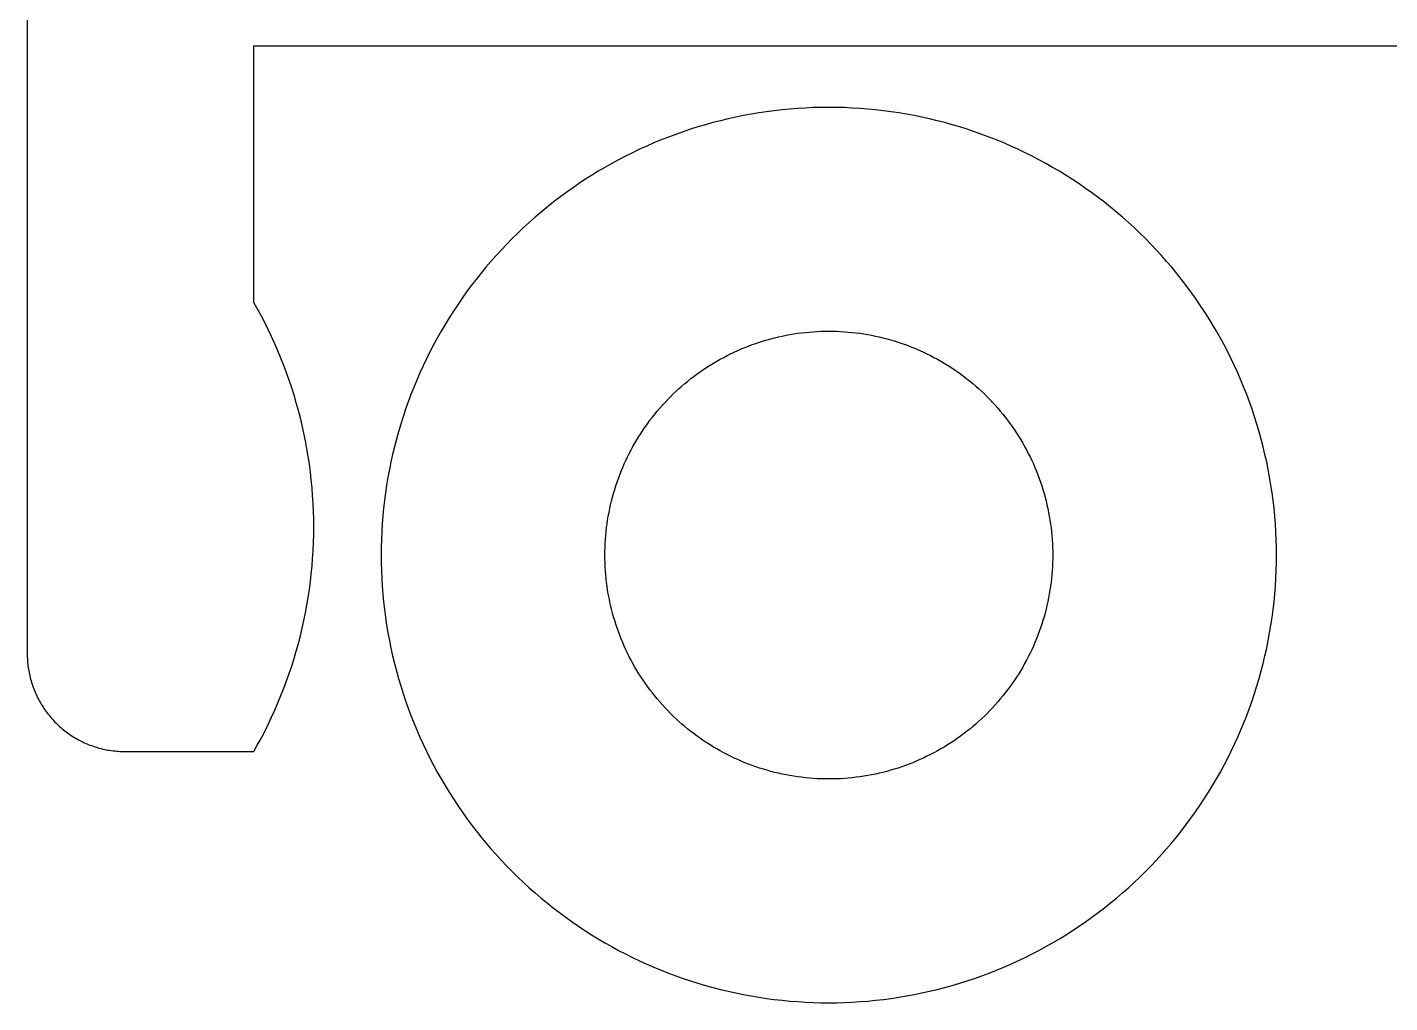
# Model space of a CAD drawing. Header units: metres. Extents: x -48.5 to 48.5, y -49.9 to 15.9.
# Drawn here: x -48.48 to -0.07, y -49.91 to -15.25 of the extents above; entities that cross this region are included whole.
import ezdxf

# ---------------------------------------------------------------- set-up
doc = ezdxf.new("R2010")
doc.units = ezdxf.units.M

msp = doc.modelspace()

# ---------------------------------------------------------------- linework, layer by layer
for p, q in [((-48.48, -11.51), (-48.48, -37.51)), ((-40.43, -25.024), (-40.43, -15.9055)), ((-40.43, -15.9055), (40.43, -15.9055)), ((-23.0349, -18.3867), (-23.3069, -18.4421)), ((-22.7619, -18.3362), (-23.0349, -18.3867)), ((-22.4882, -18.2903), (-22.7619, -18.3362)), ((-22.2136, -18.2493), (-22.4882, -18.2903)), ((-21.9384, -18.2131), (-22.2136, -18.2493)), ((-21.6626, -18.1816), (-21.9384, -18.2131)), ((-21.3862, -18.155), (-21.6626, -18.1816)), ((-21.1095, -18.1333), (-21.3862, -18.155)), ((-20.8324, -18.1163), (-21.1095, -18.1333)), ((-20.5551, -18.1042), (-20.8324, -18.1163)), ((-20.2776, -18.0969), (-20.5551, -18.1042)), ((-20, -18.0945), (-20.2776, -18.0969)), ((-19.7224, -18.0969), (-20, -18.0945)), ((-19.4449, -18.1042), (-19.7224, -18.0969)), ((-19.1676, -18.1163), (-19.4449, -18.1042)), ((-18.8905, -18.1333), (-19.1676, -18.1163)), ((-18.6138, -18.155), (-18.8905, -18.1333)), ((-18.3374, -18.1816), (-18.6138, -18.155)), ((-18.0616, -18.2131), (-18.3374, -18.1816)), ((-17.7864, -18.2493), (-18.0616, -18.2131)), ((-17.5118, -18.2903), (-17.7864, -18.2493)), ((-17.2381, -18.3362), (-17.5118, -18.2903)), ((-16.9651, -18.3867), (-17.2381, -18.3362)), ((-16.6931, -18.4421), (-16.9651, -18.3867)), ((-24.9151, -18.873), (-25.1783, -18.9611)), ((-24.6503, -18.7895), (-24.9151, -18.873)), ((-24.3841, -18.7107), (-24.6503, -18.7895)), ((-24.1166, -18.6365), (-24.3841, -18.7107)), ((-23.8479, -18.567), (-24.1166, -18.6365)), ((-23.578, -18.5022), (-23.8479, -18.567)), ((-23.3069, -18.4421), (-23.578, -18.5022)), ((-16.422, -18.5022), (-16.6931, -18.4421)), ((-16.1521, -18.567), (-16.422, -18.5022)), ((-15.8834, -18.6365), (-16.1521, -18.567)), ((-15.6159, -18.7107), (-15.8834, -18.6365)), ((-15.3497, -18.7895), (-15.6159, -18.7107)), ((-15.0849, -18.873), (-15.3497, -18.7895)), ((-14.8217, -18.9611), (-15.0849, -18.873)), ((-26.2148, -19.3589), (-26.4693, -19.4696)), ((-25.9583, -19.2527), (-26.2148, -19.3589)), ((-25.7, -19.1509), (-25.9583, -19.2527)), ((-25.44, -19.0537), (-25.7, -19.1509)), ((-25.1783, -18.9611), (-25.44, -19.0537)), ((-14.56, -19.0537), (-14.8217, -18.9611)), ((-14.3, -19.1509), (-14.56, -19.0537)), ((-14.0417, -19.2527), (-14.3, -19.1509)), ((-13.7852, -19.3589), (-14.0417, -19.2527)), ((-13.5307, -19.4696), (-13.7852, -19.3589)), ((-27.2209, -19.8281), (-27.4672, -19.9563)), ((-26.9725, -19.7042), (-27.2209, -19.8281)), ((-26.722, -19.5847), (-26.9725, -19.7042)), ((-26.4693, -19.4696), (-26.722, -19.5847)), ((-13.278, -19.5847), (-13.5307, -19.4696)), ((-13.0275, -19.7042), (-13.278, -19.5847)), ((-12.7791, -19.8281), (-13.0275, -19.7042)), ((-12.5328, -19.9563), (-12.7791, -19.8281)), ((-27.9527, -20.2254), (-28.1919, -20.3663)), ((-27.7111, -20.0887), (-27.9527, -20.2254)), ((-27.4672, -19.9563), (-27.7111, -20.0887)), ((-12.2889, -20.0887), (-12.5328, -19.9563)), ((-12.0473, -20.2254), (-12.2889, -20.0887)), ((-11.8081, -20.3663), (-12.0473, -20.2254)), ((-28.8942, -20.8138), (-29.123, -20.971)), ((-28.6628, -20.6605), (-28.8942, -20.8138)), ((-28.4286, -20.5114), (-28.6628, -20.6605)), ((-28.1919, -20.3663), (-28.4286, -20.5114)), ((-11.5714, -20.5114), (-11.8081, -20.3663)), ((-11.3372, -20.6605), (-11.5714, -20.5114)), ((-11.1058, -20.8138), (-11.3372, -20.6605)), ((-10.877, -20.971), (-11.1058, -20.8138)), ((-29.5722, -21.2973), (-29.7924, -21.4663)), ((-29.349, -21.1322), (-29.5722, -21.2973)), ((-29.123, -20.971), (-29.349, -21.1322)), ((-10.651, -21.1322), (-10.877, -20.971)), ((-10.4278, -21.2973), (-10.651, -21.1322)), ((-10.2076, -21.4663), (-10.4278, -21.2973)), ((-30.0096, -21.6391), (-30.2238, -21.8157)), ((-29.7924, -21.4663), (-30.0096, -21.6391)), ((-9.99036, -21.6391), (-10.2076, -21.4663)), ((-9.77615, -21.8157), (-9.99036, -21.6391)), ((-30.6429, -22.1799), (-30.8475, -22.3675)), ((-30.4349, -21.996), (-30.6429, -22.1799)), ((-30.2238, -21.8157), (-30.4349, -21.996)), ((-9.56506, -21.996), (-9.77615, -21.8157)), ((-9.35715, -22.1799), (-9.56506, -21.996)), ((-9.15248, -22.3675), (-9.35715, -22.1799)), ((-31.0489, -22.5585), (-31.2469, -22.7531)), ((-30.8475, -22.3675), (-31.0489, -22.5585)), ((-8.95113, -22.5585), (-9.15248, -22.3675)), ((-8.75313, -22.7531), (-8.95113, -22.5585)), ((-31.6325, -23.1525), (-31.8201, -23.3571)), ((-31.4415, -22.9511), (-31.6325, -23.1525)), ((-31.2469, -22.7531), (-31.4415, -22.9511)), ((-8.55855, -22.9511), (-8.75313, -22.7531)), ((-8.36746, -23.1525), (-8.55855, -22.9511)), ((-8.17992, -23.3571), (-8.36746, -23.1525)), ((-32.004, -23.5651), (-32.1843, -23.7762)), ((-31.8201, -23.3571), (-32.004, -23.5651)), ((-7.99597, -23.5651), (-8.17992, -23.3571)), ((-7.81569, -23.7762), (-7.99597, -23.5651)), ((-32.3609, -23.9904), (-32.5337, -24.2076)), ((-32.1843, -23.7762), (-32.3609, -23.9904)), ((-7.63911, -23.9904), (-7.81569, -23.7762)), ((-7.46631, -24.2076), (-7.63911, -23.9904)), ((-32.8678, -24.651), (-33.029, -24.877)), ((-32.7027, -24.4278), (-32.8678, -24.651)), ((-32.5337, -24.2076), (-32.7027, -24.4278)), ((-7.29732, -24.4278), (-7.46631, -24.2076)), ((-7.13219, -24.651), (-7.29732, -24.4278)), ((-6.97098, -24.877), (-7.13219, -24.651)), ((-40.3061, -25.243), (-40.43, -25.024)), ((-33.1862, -25.1058), (-33.3395, -25.3372)), ((-33.029, -24.877), (-33.1862, -25.1058)), ((-6.81375, -25.1058), (-6.97098, -24.877)), ((-6.66054, -25.3372), (-6.81375, -25.1058)), ((-40.1728, -25.4884), (-40.3061, -25.243)), ((-40.0439, -25.7361), (-40.1728, -25.4884)), ((-33.4886, -25.5714), (-33.6337, -25.8081)), ((-33.3395, -25.3372), (-33.4886, -25.5714)), ((-6.51138, -25.5714), (-6.66054, -25.3372)), ((-6.36633, -25.8081), (-6.51138, -25.5714)), ((-39.9193, -25.9861), (-40.0439, -25.7361)), ((-39.7991, -26.2381), (-39.9193, -25.9861)), ((-33.7746, -26.0473), (-33.9113, -26.2889)), ((-33.6337, -25.8081), (-33.7746, -26.0473)), ((-21.2445, -26.1425), (-21.1072, -26.1219)), ((-21.1072, -26.1219), (-20.9695, -26.1038)), ((-20.9695, -26.1038), (-20.8316, -26.0881)), ((-20.8316, -26.0881), (-20.6934, -26.0748)), ((-20.6934, -26.0748), (-20.5549, -26.0639)), ((-20.5549, -26.0639), (-20.4164, -26.0554)), ((-20.4164, -26.0554), (-20.2776, -26.0493)), ((-20.2776, -26.0493), (-20.1388, -26.0457)), ((-20.1388, -26.0457), (-20, -26.0445)), ((-20, -26.0445), (-19.8612, -26.0457)), ((-19.8612, -26.0457), (-19.7224, -26.0493)), ((-19.7224, -26.0493), (-19.5836, -26.0554)), ((-19.5836, -26.0554), (-19.4451, -26.0639)), ((-19.4451, -26.0639), (-19.3066, -26.0748)), ((-19.3066, -26.0748), (-19.1684, -26.0881)), ((-19.1684, -26.0881), (-19.0305, -26.1038)), ((-19.0305, -26.1038), (-18.8928, -26.1219)), ((-18.8928, -26.1219), (-18.7555, -26.1425)), ((-6.22543, -26.0473), (-6.36633, -25.8081)), ((-6.08875, -26.2889), (-6.22543, -26.0473)), ((-39.6833, -26.4922), (-39.7991, -26.2381)), ((-39.5719, -26.7483), (-39.6833, -26.4922)), ((-34.0437, -26.5328), (-34.1719, -26.7791)), ((-33.9113, -26.2889), (-34.0437, -26.5328)), ((-23.1085, -26.6769), (-22.9802, -26.6238)), ((-22.9802, -26.6238), (-22.851, -26.5729)), ((-22.851, -26.5729), (-22.7209, -26.5243)), ((-22.7209, -26.5243), (-22.5901, -26.4779)), ((-22.5901, -26.4779), (-22.4584, -26.4339)), ((-22.4584, -26.4339), (-22.326, -26.3921)), ((-22.326, -26.3921), (-22.1928, -26.3527)), ((-22.1928, -26.3527), (-22.059, -26.3156)), ((-22.059, -26.3156), (-21.9246, -26.2808)), ((-21.9246, -26.2808), (-21.7896, -26.2484)), ((-21.7896, -26.2484), (-21.654, -26.2184)), ((-21.654, -26.2184), (-21.518, -26.1907)), ((-21.518, -26.1907), (-21.3815, -26.1654)), ((-21.3815, -26.1654), (-21.2445, -26.1425)), ((-18.7555, -26.1425), (-18.6185, -26.1654)), ((-18.6185, -26.1654), (-18.482, -26.1907)), ((-18.482, -26.1907), (-18.346, -26.2184)), ((-18.346, -26.2184), (-18.2104, -26.2484)), ((-18.2104, -26.2484), (-18.0754, -26.2808)), ((-18.0754, -26.2808), (-17.941, -26.3156)), ((-17.941, -26.3156), (-17.8072, -26.3527)), ((-17.8072, -26.3527), (-17.674, -26.3921)), ((-17.674, -26.3921), (-17.5416, -26.4339)), ((-17.5416, -26.4339), (-17.4099, -26.4779)), ((-17.4099, -26.4779), (-17.2791, -26.5243)), ((-17.2791, -26.5243), (-17.149, -26.5729)), ((-17.149, -26.5729), (-17.0198, -26.6238)), ((-17.0198, -26.6238), (-16.8915, -26.6769)), ((-5.95628, -26.5328), (-6.08875, -26.2889)), ((-5.82811, -26.7791), (-5.95628, -26.5328)), ((-39.4651, -27.0063), (-39.5719, -26.7483)), ((-39.3627, -27.2661), (-39.4651, -27.0063)), ((-34.2958, -27.0275), (-34.4153, -27.278)), ((-34.1719, -26.7791), (-34.2958, -27.0275)), ((-23.9777, -27.1103), (-23.8569, -27.042)), ((-23.8569, -27.042), (-23.7349, -26.9757)), ((-23.7349, -26.9757), (-23.6117, -26.9116)), ((-23.6117, -26.9116), (-23.4875, -26.8497)), ((-23.4875, -26.8497), (-23.3621, -26.7899)), ((-23.3621, -26.7899), (-23.2358, -26.7323)), ((-23.2358, -26.7323), (-23.1085, -26.6769)), ((-16.8915, -26.6769), (-16.7642, -26.7323)), ((-16.7642, -26.7323), (-16.6379, -26.7899)), ((-16.6379, -26.7899), (-16.5125, -26.8497)), ((-16.5125, -26.8497), (-16.3883, -26.9116)), ((-16.3883, -26.9116), (-16.2651, -26.9757)), ((-16.2651, -26.9757), (-16.1431, -27.042)), ((-16.1431, -27.042), (-16.0223, -27.1103)), ((-5.70424, -27.0275), (-5.82811, -26.7791)), ((-5.58473, -27.278), (-5.70424, -27.0275)), ((-39.2649, -27.5277), (-39.3627, -27.2661)), ((-39.1717, -27.7909), (-39.2649, -27.5277)), ((-34.5304, -27.5307), (-34.6411, -27.7852)), ((-34.4153, -27.278), (-34.5304, -27.5307)), ((-24.7877, -27.6465), (-24.6761, -27.5639)), ((-24.6761, -27.5639), (-24.5631, -27.4832)), ((-24.5631, -27.4832), (-24.4487, -27.4046)), ((-24.4487, -27.4046), (-24.3329, -27.328)), ((-24.3329, -27.328), (-24.2158, -27.2534)), ((-24.2158, -27.2534), (-24.0974, -27.1808)), ((-24.0974, -27.1808), (-23.9777, -27.1103)), ((-16.0223, -27.1103), (-15.9026, -27.1808)), ((-15.9026, -27.1808), (-15.7842, -27.2534)), ((-15.7842, -27.2534), (-15.6671, -27.328)), ((-15.6671, -27.328), (-15.5513, -27.4046)), ((-15.5513, -27.4046), (-15.4369, -27.4832)), ((-15.4369, -27.4832), (-15.3239, -27.5639)), ((-15.3239, -27.5639), (-15.2123, -27.6465)), ((-5.4696, -27.5307), (-5.58473, -27.278)), ((-5.35892, -27.7852), (-5.4696, -27.5307)), ((-39.0831, -28.0557), (-39.1717, -27.7909)), ((-38.9991, -28.3221), (-39.0831, -28.0557)), ((-34.7473, -28.0417), (-34.8491, -28.3)), ((-34.6411, -27.7852), (-34.7473, -28.0417)), ((-25.3233, -28.0879), (-25.2193, -27.9959)), ((-25.2193, -27.9959), (-25.1137, -27.9057)), ((-25.1137, -27.9057), (-25.0065, -27.8174)), ((-25.0065, -27.8174), (-24.8979, -27.731)), ((-24.8979, -27.731), (-24.7877, -27.6465)), ((-15.2123, -27.6465), (-15.1021, -27.731)), ((-15.1021, -27.731), (-14.9935, -27.8174)), ((-14.9935, -27.8174), (-14.8863, -27.9057)), ((-14.8863, -27.9057), (-14.7807, -27.9959)), ((-14.7807, -27.9959), (-14.6767, -28.0879)), ((-5.25269, -28.0417), (-5.35892, -27.7852)), ((-5.15094, -28.3), (-5.25269, -28.0417)), ((-38.9198, -28.5898), (-38.9991, -28.3221)), ((-34.9463, -28.56), (-35.0389, -28.8217)), ((-34.8491, -28.3), (-34.9463, -28.56)), ((-25.8183, -28.5744), (-25.7227, -28.4736)), ((-25.7227, -28.4736), (-25.6254, -28.3746)), ((-25.6254, -28.3746), (-25.5264, -28.2773)), ((-25.5264, -28.2773), (-25.4256, -28.1817)), ((-25.4256, -28.1817), (-25.3233, -28.0879)), ((-14.6767, -28.0879), (-14.5744, -28.1817)), ((-14.5744, -28.1817), (-14.4736, -28.2773)), ((-14.4736, -28.2773), (-14.3746, -28.3746)), ((-14.3746, -28.3746), (-14.2773, -28.4736)), ((-14.2773, -28.4736), (-14.1817, -28.5744)), ((-5.05373, -28.56), (-5.15094, -28.3)), ((-4.96106, -28.8217), (-5.05373, -28.56)), ((-38.8452, -28.8589), (-38.9198, -28.5898)), ((-38.7753, -29.1292), (-38.8452, -28.8589)), ((-35.0389, -28.8217), (-35.127, -29.0849)), ((-26.269, -29.1021), (-26.1826, -28.9935)), ((-26.1826, -28.9935), (-26.0943, -28.8863)), ((-26.0943, -28.8863), (-26.0041, -28.7807)), ((-26.0041, -28.7807), (-25.9121, -28.6767)), ((-25.9121, -28.6767), (-25.8183, -28.5744)), ((-14.1817, -28.5744), (-14.0879, -28.6767)), ((-14.0879, -28.6767), (-13.9959, -28.7807)), ((-13.9959, -28.7807), (-13.9057, -28.8863)), ((-13.9057, -28.8863), (-13.8174, -28.9935)), ((-13.8174, -28.9935), (-13.731, -29.1021)), ((-4.87297, -29.0849), (-4.96106, -28.8217)), ((-38.7101, -29.4008), (-38.7753, -29.1292)), ((-38.6496, -29.6734), (-38.7101, -29.4008)), ((-35.2105, -29.3497), (-35.2893, -29.6159)), ((-35.127, -29.0849), (-35.2105, -29.3497)), ((-26.5954, -29.5513), (-26.5168, -29.4369)), ((-26.5168, -29.4369), (-26.4361, -29.3239)), ((-26.4361, -29.3239), (-26.3535, -29.2123)), ((-26.3535, -29.2123), (-26.269, -29.1021)), ((-13.731, -29.1021), (-13.6465, -29.2123)), ((-13.6465, -29.2123), (-13.5639, -29.3239)), ((-13.5639, -29.3239), (-13.4832, -29.4369)), ((-13.4832, -29.4369), (-13.4046, -29.5513)), ((-4.78951, -29.3497), (-4.87297, -29.0849)), ((-4.71066, -29.6159), (-4.78951, -29.3497)), ((-38.594, -29.9471), (-38.6496, -29.6734)), ((-38.5431, -30.2216), (-38.594, -29.9471)), ((-35.3635, -29.8834), (-35.433, -30.1521)), ((-35.2893, -29.6159), (-35.3635, -29.8834)), ((-26.8897, -30.0223), (-26.8192, -29.9026)), ((-26.8192, -29.9026), (-26.7466, -29.7842)), ((-26.7466, -29.7842), (-26.672, -29.6671)), ((-26.672, -29.6671), (-26.5954, -29.5513)), ((-13.4046, -29.5513), (-13.328, -29.6671)), ((-13.328, -29.6671), (-13.2534, -29.7842)), ((-13.2534, -29.7842), (-13.1808, -29.9026)), ((-13.1808, -29.9026), (-13.1103, -30.0223)), ((-4.63647, -29.8834), (-4.71066, -29.6159)), ((-4.56697, -30.1521), (-4.63647, -29.8834)), ((-38.497, -30.497), (-38.5431, -30.2216)), ((-38.4557, -30.7732), (-38.497, -30.497)), ((-35.4978, -30.422), (-35.5579, -30.6931)), ((-35.433, -30.1521), (-35.4978, -30.422)), ((-27.1503, -30.5125), (-27.0884, -30.3883)), ((-27.0884, -30.3883), (-27.0243, -30.2651)), ((-27.0243, -30.2651), (-26.958, -30.1431)), ((-26.958, -30.1431), (-26.8897, -30.0223)), ((-13.1103, -30.0223), (-13.042, -30.1431)), ((-13.042, -30.1431), (-12.9757, -30.2651)), ((-12.9757, -30.2651), (-12.9116, -30.3883)), ((-12.9116, -30.3883), (-12.8497, -30.5125)), ((-4.50217, -30.422), (-4.56697, -30.1521)), ((-4.44208, -30.6931), (-4.50217, -30.422)), ((-38.4193, -31.0501), (-38.4557, -30.7732)), ((-35.6133, -30.9651), (-35.6638, -31.2381)), ((-35.5579, -30.6931), (-35.6133, -30.9651)), ((-27.3762, -31.0198), (-27.3231, -30.8915)), ((-27.3231, -30.8915), (-27.2677, -30.7642)), ((-27.2677, -30.7642), (-27.2101, -30.6379)), ((-27.2101, -30.6379), (-27.1503, -30.5125)), ((-12.8497, -30.5125), (-12.7899, -30.6379)), ((-12.7899, -30.6379), (-12.7323, -30.7642)), ((-12.7323, -30.7642), (-12.6769, -30.8915)), ((-12.6769, -30.8915), (-12.6238, -31.0198)), ((-4.38673, -30.9651), (-4.44208, -30.6931)), ((-4.33615, -31.2381), (-4.38673, -30.9651)), ((-38.3876, -31.3275), (-38.4193, -31.0501)), ((-38.3609, -31.6055), (-38.3876, -31.3275)), ((-35.6638, -31.2381), (-35.7097, -31.5118)), ((-27.5661, -31.5416), (-27.5221, -31.4099)), ((-27.5221, -31.4099), (-27.4757, -31.2791)), ((-27.4757, -31.2791), (-27.4271, -31.149)), ((-27.4271, -31.149), (-27.3762, -31.0198)), ((-12.6238, -31.0198), (-12.5729, -31.149)), ((-12.5729, -31.149), (-12.5243, -31.2791)), ((-12.5243, -31.2791), (-12.4779, -31.4099)), ((-12.4779, -31.4099), (-12.4339, -31.5416)), ((-4.29033, -31.5118), (-4.33615, -31.2381)), ((-38.339, -31.8839), (-38.3609, -31.6055)), ((-38.3219, -32.1626), (-38.339, -31.8839)), ((-35.7507, -31.7864), (-35.7869, -32.0616)), ((-35.7097, -31.5118), (-35.7507, -31.7864)), ((-27.7192, -32.0754), (-27.6844, -31.941)), ((-27.6844, -31.941), (-27.6473, -31.8072)), ((-27.6473, -31.8072), (-27.6079, -31.674)), ((-27.6079, -31.674), (-27.5661, -31.5416)), ((-12.4339, -31.5416), (-12.3921, -31.674)), ((-12.3921, -31.674), (-12.3527, -31.8072)), ((-12.3527, -31.8072), (-12.3156, -31.941)), ((-12.3156, -31.941), (-12.2808, -32.0754)), ((-4.2493, -31.7864), (-4.29033, -31.5118)), ((-4.21306, -32.0616), (-4.2493, -31.7864)), ((-38.3097, -32.4416), (-38.3219, -32.1626)), ((-35.8184, -32.3374), (-35.845, -32.6138)), ((-35.7869, -32.0616), (-35.8184, -32.3374)), ((-27.8093, -32.482), (-27.7816, -32.346)), ((-27.7816, -32.346), (-27.7516, -32.2104)), ((-27.7516, -32.2104), (-27.7192, -32.0754)), ((-12.2808, -32.0754), (-12.2484, -32.2104)), ((-12.2484, -32.2104), (-12.2184, -32.346)), ((-12.2184, -32.346), (-12.1907, -32.482)), ((-4.18164, -32.3374), (-4.21306, -32.0616)), ((-4.15503, -32.6138), (-4.18164, -32.3374)), ((-38.3024, -32.7207), (-38.3097, -32.4416)), ((-38.3, -33), (-38.3024, -32.7207)), ((-35.8667, -32.8905), (-35.8837, -33.1676)), ((-35.845, -32.6138), (-35.8667, -32.8905)), ((-27.8962, -33.0305), (-27.8781, -32.8928)), ((-27.8781, -32.8928), (-27.8575, -32.7555)), ((-27.8575, -32.7555), (-27.8346, -32.6185)), ((-27.8346, -32.6185), (-27.8093, -32.482)), ((-12.1907, -32.482), (-12.1654, -32.6185)), ((-12.1654, -32.6185), (-12.1425, -32.7555)), ((-12.1425, -32.7555), (-12.1219, -32.8928)), ((-12.1219, -32.8928), (-12.1038, -33.0305)), ((-4.13326, -32.8905), (-4.15503, -32.6138)), ((-4.1163, -33.1676), (-4.13326, -32.8905)), ((-38.3097, -33.5584), (-38.3024, -33.2792)), ((-38.3024, -33.2792), (-38.3, -33)), ((-35.8837, -33.1676), (-35.8958, -33.4449)), ((-27.9361, -33.4451), (-27.9252, -33.3066)), ((-27.9252, -33.3066), (-27.9119, -33.1684)), ((-27.9119, -33.1684), (-27.8962, -33.0305)), ((-12.1038, -33.0305), (-12.0881, -33.1684)), ((-12.0881, -33.1684), (-12.0748, -33.3066)), ((-12.0748, -33.3066), (-12.0639, -33.4451)), ((-4.1042, -33.4449), (-4.1163, -33.1676)), ((-38.339, -34.1161), (-38.3219, -33.8374)), ((-38.3219, -33.8374), (-38.3097, -33.5584)), ((-35.9031, -33.7224), (-35.9055, -34)), ((-35.8958, -33.4449), (-35.9031, -33.7224)), ((-27.9555, -34), (-27.9543, -33.8612)), ((-27.9543, -33.8612), (-27.9507, -33.7224)), ((-27.9507, -33.7224), (-27.9446, -33.5836)), ((-27.9446, -33.5836), (-27.9361, -33.4451)), ((-12.0639, -33.4451), (-12.0554, -33.5836)), ((-12.0554, -33.5836), (-12.0493, -33.7224)), ((-12.0493, -33.7224), (-12.0457, -33.8612)), ((-12.0457, -33.8612), (-12.0445, -34)), ((-4.09692, -33.7224), (-4.1042, -33.4449)), ((-4.09451, -34), (-4.09692, -33.7224)), ((-38.3609, -34.3945), (-38.339, -34.1161)), ((-35.9055, -34), (-35.9031, -34.2776)), ((-35.9031, -34.2776), (-35.8958, -34.5551)), ((-27.9543, -34.1388), (-27.9555, -34)), ((-27.9507, -34.2776), (-27.9543, -34.1388)), ((-27.9446, -34.4164), (-27.9507, -34.2776)), ((-12.0493, -34.2776), (-12.0554, -34.4164)), ((-12.0457, -34.1388), (-12.0493, -34.2776)), ((-12.0445, -34), (-12.0457, -34.1388)), ((-4.1042, -34.5551), (-4.09692, -34.2776)), ((-4.09692, -34.2776), (-4.09451, -34)), ((-38.4193, -34.9499), (-38.3876, -34.6725)), ((-38.3876, -34.6725), (-38.3609, -34.3945)), ((-35.8958, -34.5551), (-35.8837, -34.8324)), ((-35.8837, -34.8324), (-35.8667, -35.1095)), ((-27.9361, -34.5549), (-27.9446, -34.4164)), ((-27.9252, -34.6934), (-27.9361, -34.5549)), ((-27.9119, -34.8316), (-27.9252, -34.6934)), ((-27.8962, -34.9695), (-27.9119, -34.8316)), ((-12.0881, -34.8316), (-12.1038, -34.9695)), ((-12.0748, -34.6934), (-12.0881, -34.8316)), ((-12.0639, -34.5549), (-12.0748, -34.6934)), ((-12.0554, -34.4164), (-12.0639, -34.5549)), ((-4.13326, -35.1095), (-4.1163, -34.8324)), ((-4.1163, -34.8324), (-4.1042, -34.5551)), ((-38.497, -35.5029), (-38.4557, -35.2268)), ((-38.4557, -35.2268), (-38.4193, -34.9499)), ((-35.8667, -35.1095), (-35.845, -35.3862)), ((-27.8781, -35.1072), (-27.8962, -34.9695)), ((-27.8575, -35.2445), (-27.8781, -35.1072)), ((-27.8346, -35.3815), (-27.8575, -35.2445)), ((-12.1425, -35.2445), (-12.1654, -35.3815)), ((-12.1219, -35.1072), (-12.1425, -35.2445)), ((-12.1038, -34.9695), (-12.1219, -35.1072)), ((-4.15503, -35.3862), (-4.13326, -35.1095)), ((-38.594, -36.0529), (-38.5431, -35.7784)), ((-38.5431, -35.7784), (-38.497, -35.5029)), ((-35.845, -35.3862), (-35.8184, -35.6626)), ((-35.8184, -35.6626), (-35.7869, -35.9384)), ((-27.8093, -35.518), (-27.8346, -35.3815)), ((-27.7816, -35.654), (-27.8093, -35.518)), ((-27.7516, -35.7896), (-27.7816, -35.654)), ((-27.7192, -35.9246), (-27.7516, -35.7896)), ((-12.2484, -35.7896), (-12.2808, -35.9246)), ((-12.2184, -35.654), (-12.2484, -35.7896)), ((-12.1907, -35.518), (-12.2184, -35.654)), ((-12.1654, -35.3815), (-12.1907, -35.518)), ((-4.21306, -35.9384), (-4.18164, -35.6626)), ((-4.18164, -35.6626), (-4.15503, -35.3862)), ((-38.6496, -36.3266), (-38.594, -36.0529)), ((-35.7869, -35.9384), (-35.7507, -36.2136)), ((-35.7507, -36.2136), (-35.7097, -36.4882)), ((-27.6844, -36.059), (-27.7192, -35.9246)), ((-27.6473, -36.1928), (-27.6844, -36.059)), ((-27.6079, -36.326), (-27.6473, -36.1928)), ((-12.3527, -36.1928), (-12.3921, -36.326)), ((-12.3156, -36.059), (-12.3527, -36.1928)), ((-12.2808, -35.9246), (-12.3156, -36.059)), ((-4.29033, -36.4882), (-4.2493, -36.2136)), ((-4.2493, -36.2136), (-4.21306, -35.9384)), ((-38.7753, -36.8707), (-38.7101, -36.5992)), ((-38.7101, -36.5992), (-38.6496, -36.3266)), ((-35.7097, -36.4882), (-35.6638, -36.7619)), ((-35.6638, -36.7619), (-35.6133, -37.0349)), ((-27.5661, -36.4584), (-27.6079, -36.326)), ((-27.5221, -36.5901), (-27.5661, -36.4584)), ((-27.4757, -36.7209), (-27.5221, -36.5901)), ((-27.4271, -36.851), (-27.4757, -36.7209)), ((-12.5243, -36.7209), (-12.5729, -36.851)), ((-12.4779, -36.5901), (-12.5243, -36.7209)), ((-12.4339, -36.4584), (-12.4779, -36.5901)), ((-12.3921, -36.326), (-12.4339, -36.4584)), ((-4.38673, -37.0349), (-4.33615, -36.7619)), ((-4.33615, -36.7619), (-4.29033, -36.4882)), ((-38.9198, -37.4102), (-38.8452, -37.1411)), ((-38.8452, -37.1411), (-38.7753, -36.8707)), ((-35.6133, -37.0349), (-35.5579, -37.3069)), ((-27.3762, -36.9802), (-27.4271, -36.851)), ((-27.3231, -37.1085), (-27.3762, -36.9802)), ((-27.2677, -37.2358), (-27.3231, -37.1085)), ((-27.2101, -37.3621), (-27.2677, -37.2358)), ((-12.7323, -37.2358), (-12.7899, -37.3621)), ((-12.6769, -37.1085), (-12.7323, -37.2358)), ((-12.6238, -36.9802), (-12.6769, -37.1085)), ((-12.5729, -36.851), (-12.6238, -36.9802)), ((-4.44208, -37.3069), (-4.38673, -37.0349)), ((-48.48, -37.51), (-48.4795, -37.5706)), ((-48.4795, -37.5706), (-48.4779, -37.6311)), ((-48.4779, -37.6311), (-48.4752, -37.6916)), ((-48.4752, -37.6916), (-48.4715, -37.752)), ((-48.4715, -37.752), (-48.4668, -37.8124)), ((-39.0831, -37.9443), (-38.9991, -37.6779)), ((-38.9991, -37.6779), (-38.9198, -37.4102)), ((-35.5579, -37.3069), (-35.4978, -37.578)), ((-35.4978, -37.578), (-35.433, -37.8479)), ((-27.1503, -37.4875), (-27.2101, -37.3621)), ((-27.0884, -37.6117), (-27.1503, -37.4875)), ((-27.0243, -37.7349), (-27.0884, -37.6117)), ((-26.958, -37.8569), (-27.0243, -37.7349)), ((-12.9757, -37.7349), (-13.042, -37.8569)), ((-12.9116, -37.6117), (-12.9757, -37.7349)), ((-12.8497, -37.4875), (-12.9116, -37.6117)), ((-12.7899, -37.3621), (-12.8497, -37.4875)), ((-4.56697, -37.8479), (-4.50217, -37.578)), ((-4.50217, -37.578), (-4.44208, -37.3069)), ((-48.4668, -37.8124), (-48.461, -37.8727)), ((-48.461, -37.8727), (-48.4541, -37.9329)), ((-48.4541, -37.9329), (-48.4462, -37.9929)), ((-48.4462, -37.9929), (-48.4373, -38.0528)), ((-48.4373, -38.0528), (-48.4273, -38.1125)), ((-48.4273, -38.1125), (-48.4162, -38.1721)), ((-48.4162, -38.1721), (-48.4042, -38.2314)), ((-48.4042, -38.2314), (-48.3911, -38.2906)), ((-39.2649, -38.4723), (-39.1717, -38.2091)), ((-39.1717, -38.2091), (-39.0831, -37.9443)), ((-35.433, -37.8479), (-35.3635, -38.1166)), ((-35.3635, -38.1166), (-35.2893, -38.3841)), ((-26.8897, -37.9777), (-26.958, -37.8569)), ((-26.8192, -38.0974), (-26.8897, -37.9777)), ((-26.7466, -38.2158), (-26.8192, -38.0974)), ((-26.672, -38.3329), (-26.7466, -38.2158)), ((-13.2534, -38.2158), (-13.328, -38.3329)), ((-13.1808, -38.0974), (-13.2534, -38.2158)), ((-13.1103, -37.9777), (-13.1808, -38.0974)), ((-13.042, -37.8569), (-13.1103, -37.9777)), ((-4.71066, -38.3841), (-4.63647, -38.1166)), ((-4.63647, -38.1166), (-4.56697, -37.8479)), ((-48.3911, -38.2906), (-48.3769, -38.3495)), ((-48.3769, -38.3495), (-48.3618, -38.4081)), ((-48.3618, -38.4081), (-48.3456, -38.4665)), ((-48.3456, -38.4665), (-48.3284, -38.5245)), ((-48.3284, -38.5245), (-48.3102, -38.5823)), ((-48.3102, -38.5823), (-48.2909, -38.6397)), ((-48.2909, -38.6397), (-48.2707, -38.6968)), ((-48.2707, -38.6968), (-48.2495, -38.7535)), ((-39.3627, -38.7339), (-39.2649, -38.4723)), ((-35.2893, -38.3841), (-35.2105, -38.6503)), ((-35.2105, -38.6503), (-35.127, -38.9151)), ((-26.5954, -38.4487), (-26.672, -38.3329)), ((-26.5168, -38.5631), (-26.5954, -38.4487)), ((-26.4361, -38.6761), (-26.5168, -38.5631)), ((-26.3535, -38.7877), (-26.4361, -38.6761)), ((-13.5639, -38.6761), (-13.6465, -38.7877)), ((-13.4832, -38.5631), (-13.5639, -38.6761)), ((-13.4046, -38.4487), (-13.4832, -38.5631)), ((-13.328, -38.3329), (-13.4046, -38.4487)), ((-4.87297, -38.9151), (-4.78951, -38.6503)), ((-4.78951, -38.6503), (-4.71066, -38.3841)), ((-48.2495, -38.7535), (-48.2273, -38.8099)), ((-48.2273, -38.8099), (-48.2041, -38.8658)), ((-48.2041, -38.8658), (-48.18, -38.9214)), ((-48.18, -38.9214), (-48.1549, -38.9765)), ((-48.1549, -38.9765), (-48.1288, -39.0311)), ((-48.1288, -39.0311), (-48.1018, -39.0853)), ((-48.1018, -39.0853), (-48.0738, -39.1391)), ((-48.0738, -39.1391), (-48.0449, -39.1923)), ((-48.0449, -39.1923), (-48.0151, -39.245)), ((-39.5719, -39.2517), (-39.4651, -38.9937)), ((-39.4651, -38.9937), (-39.3627, -38.7339)), ((-35.127, -38.9151), (-35.0389, -39.1783)), ((-35.0389, -39.1783), (-34.9463, -39.44)), ((-26.269, -38.8979), (-26.3535, -38.7877)), ((-26.1826, -39.0065), (-26.269, -38.8979)), ((-26.0943, -39.1137), (-26.1826, -39.0065)), ((-26.0041, -39.2193), (-26.0943, -39.1137)), ((-13.9057, -39.1137), (-13.9959, -39.2193)), ((-13.8174, -39.0065), (-13.9057, -39.1137)), ((-13.731, -38.8979), (-13.8174, -39.0065)), ((-13.6465, -38.7877), (-13.731, -38.8979)), ((-5.05373, -39.44), (-4.96106, -39.1783)), ((-4.96106, -39.1783), (-4.87297, -38.9151)), ((-48.0151, -39.245), (-47.9844, -39.2972)), ((-47.9844, -39.2972), (-47.9527, -39.3488)), ((-47.9527, -39.3488), (-47.9202, -39.3999)), ((-47.9202, -39.3999), (-47.8867, -39.4504)), ((-47.8867, -39.4504), (-47.8524, -39.5003)), ((-47.8524, -39.5003), (-47.8173, -39.5496)), ((-47.8173, -39.5496), (-47.7812, -39.5983)), ((-47.7812, -39.5983), (-47.7444, -39.6463)), ((-47.7444, -39.6463), (-47.7067, -39.6937)), ((-47.7067, -39.6937), (-47.6682, -39.7405)), ((-39.7991, -39.7619), (-39.6833, -39.5078)), ((-39.6833, -39.5078), (-39.5719, -39.2517)), ((-34.9463, -39.44), (-34.8491, -39.7)), ((-25.9121, -39.3233), (-26.0041, -39.2193)), ((-25.8183, -39.4256), (-25.9121, -39.3233)), ((-25.7227, -39.5264), (-25.8183, -39.4256)), ((-25.6254, -39.6254), (-25.7227, -39.5264)), ((-25.5264, -39.7227), (-25.6254, -39.6254)), ((-14.3746, -39.6254), (-14.4736, -39.7227)), ((-14.2773, -39.5264), (-14.3746, -39.6254)), ((-14.1817, -39.4256), (-14.2773, -39.5264)), ((-14.0879, -39.3233), (-14.1817, -39.4256)), ((-13.9959, -39.2193), (-14.0879, -39.3233)), ((-5.15094, -39.7), (-5.05373, -39.44)), ((-47.6682, -39.7405), (-47.6288, -39.7865)), ((-47.6288, -39.7865), (-47.5887, -39.8319)), ((-47.5887, -39.8319), (-47.5478, -39.8765)), ((-47.5478, -39.8765), (-47.5061, -39.9205)), ((-47.5061, -39.9205), (-47.4637, -39.9637)), ((-47.4637, -39.9637), (-47.4205, -40.0061)), ((-47.4205, -40.0061), (-47.3765, -40.0478)), ((-47.3765, -40.0478), (-47.3319, -40.0887)), ((-47.3319, -40.0887), (-47.2865, -40.1288)), ((-47.2865, -40.1288), (-47.2405, -40.1682)), ((-47.2405, -40.1682), (-47.1937, -40.2067)), ((-40.0439, -40.2638), (-39.9193, -40.0139)), ((-39.9193, -40.0139), (-39.7991, -39.7619)), ((-34.8491, -39.7), (-34.7473, -39.9583)), ((-34.7473, -39.9583), (-34.6411, -40.2148)), ((-25.4256, -39.8183), (-25.5264, -39.7227)), ((-25.3233, -39.9121), (-25.4256, -39.8183)), ((-25.2193, -40.0041), (-25.3233, -39.9121)), ((-25.1137, -40.0943), (-25.2193, -40.0041)), ((-25.0065, -40.1826), (-25.1137, -40.0943)), ((-14.8863, -40.0943), (-14.9935, -40.1826)), ((-14.7807, -40.0041), (-14.8863, -40.0943)), ((-14.6767, -39.9121), (-14.7807, -40.0041)), ((-14.5744, -39.8183), (-14.6767, -39.9121)), ((-14.4736, -39.7227), (-14.5744, -39.8183)), ((-5.35892, -40.2148), (-5.25269, -39.9583)), ((-5.25269, -39.9583), (-5.15094, -39.7)), ((-47.1937, -40.2067), (-47.1463, -40.2444)), ((-47.1463, -40.2444), (-47.0983, -40.2812)), ((-47.0983, -40.2812), (-47.0496, -40.3173)), ((-47.0496, -40.3173), (-47.0003, -40.3524)), ((-47.0003, -40.3524), (-46.9504, -40.3867)), ((-46.9504, -40.3867), (-46.8999, -40.4202)), ((-46.8999, -40.4202), (-46.8488, -40.4527)), ((-46.8488, -40.4527), (-46.7972, -40.4844)), ((-46.7972, -40.4844), (-46.745, -40.5151)), ((-46.745, -40.5151), (-46.6923, -40.5449)), ((-46.6923, -40.5449), (-46.6391, -40.5738)), ((-46.6391, -40.5738), (-46.5853, -40.6018)), ((-46.5853, -40.6018), (-46.5311, -40.6288)), ((-46.5311, -40.6288), (-46.4765, -40.6549)), ((-46.4765, -40.6549), (-46.4214, -40.68)), ((-40.3061, -40.7569), (-40.1728, -40.5115)), ((-40.1728, -40.5115), (-40.0439, -40.2638)), ((-34.6411, -40.2148), (-34.5304, -40.4693)), ((-34.5304, -40.4693), (-34.4153, -40.722)), ((-24.8979, -40.269), (-25.0065, -40.1826)), ((-24.7877, -40.3535), (-24.8979, -40.269)), ((-24.6761, -40.4361), (-24.7877, -40.3535)), ((-24.5631, -40.5168), (-24.6761, -40.4361)), ((-24.4487, -40.5954), (-24.5631, -40.5168)), ((-24.3329, -40.672), (-24.4487, -40.5954)), ((-15.5513, -40.5954), (-15.6671, -40.672)), ((-15.4369, -40.5168), (-15.5513, -40.5954)), ((-15.3239, -40.4361), (-15.4369, -40.5168)), ((-15.2123, -40.3535), (-15.3239, -40.4361)), ((-15.1021, -40.269), (-15.2123, -40.3535)), ((-14.9935, -40.1826), (-15.1021, -40.269)), ((-5.58473, -40.722), (-5.4696, -40.4693)), ((-5.4696, -40.4693), (-5.35892, -40.2148)), ((-46.4214, -40.68), (-46.3658, -40.7041)), ((-46.3658, -40.7041), (-46.3099, -40.7273)), ((-46.3099, -40.7273), (-46.2535, -40.7495)), ((-46.2535, -40.7495), (-46.1968, -40.7707)), ((-46.1968, -40.7707), (-46.1397, -40.7909)), ((-46.1397, -40.7909), (-46.0823, -40.8102)), ((-46.0823, -40.8102), (-46.0245, -40.8284)), ((-46.0245, -40.8284), (-45.9665, -40.8456)), ((-45.9665, -40.8456), (-45.9081, -40.8618)), ((-45.9081, -40.8618), (-45.8495, -40.8769)), ((-45.8495, -40.8769), (-45.7906, -40.8911)), ((-45.7906, -40.8911), (-45.7314, -40.9042)), ((-45.7314, -40.9042), (-45.6721, -40.9162)), ((-45.6721, -40.9162), (-45.6125, -40.9273)), ((-45.6125, -40.9273), (-45.5528, -40.9373)), ((-45.5528, -40.9373), (-45.4929, -40.9462)), ((-45.4929, -40.9462), (-45.4329, -40.9541)), ((-45.4329, -40.9541), (-45.3727, -40.961)), ((-45.3727, -40.961), (-45.3124, -40.9668)), ((-45.3124, -40.9668), (-45.252, -40.9715)), ((-45.252, -40.9715), (-45.1916, -40.9752)), ((-45.1916, -40.9752), (-45.1311, -40.9779)), ((-45.1311, -40.9779), (-45.0706, -40.9795)), ((-45.0706, -40.9795), (-45.01, -40.98)), ((-45.01, -40.98), (-40.4395, -40.98)), ((-40.4395, -40.98), (-40.4395, -40.9928)), ((-40.4395, -40.9928), (-40.4323, -40.98)), ((-40.4323, -40.98), (-40.43, -40.98)), ((-40.43, -40.976), (-40.3061, -40.7569)), ((-40.43, -40.98), (-40.43, -40.976)), ((-34.4153, -40.722), (-34.2958, -40.9725)), ((-34.2958, -40.9725), (-34.1719, -41.2209)), ((-24.2158, -40.7466), (-24.3329, -40.672)), ((-24.0974, -40.8192), (-24.2158, -40.7466)), ((-23.9777, -40.8897), (-24.0974, -40.8192)), ((-23.8569, -40.958), (-23.9777, -40.8897)), ((-23.7349, -41.0243), (-23.8569, -40.958)), ((-23.6117, -41.0884), (-23.7349, -41.0243)), ((-23.4875, -41.1503), (-23.6117, -41.0884)), ((-16.3883, -41.0884), (-16.5125, -41.1503)), ((-16.2651, -41.0243), (-16.3883, -41.0884)), ((-16.1431, -40.958), (-16.2651, -41.0243)), ((-16.0223, -40.8897), (-16.1431, -40.958)), ((-15.9026, -40.8192), (-16.0223, -40.8897)), ((-15.7842, -40.7466), (-15.9026, -40.8192)), ((-15.6671, -40.672), (-15.7842, -40.7466)), ((-5.82811, -41.2209), (-5.70424, -40.9725)), ((-5.70424, -40.9725), (-5.58473, -40.722)), ((-34.1719, -41.2209), (-34.0437, -41.4672)), ((-34.0437, -41.4672), (-33.9113, -41.7111)), ((-23.3621, -41.2101), (-23.4875, -41.1503)), ((-23.2358, -41.2677), (-23.3621, -41.2101)), ((-23.1085, -41.3231), (-23.2358, -41.2677)), ((-22.9802, -41.3762), (-23.1085, -41.3231)), ((-22.851, -41.4271), (-22.9802, -41.3762)), ((-22.7209, -41.4757), (-22.851, -41.4271)), ((-22.5901, -41.5221), (-22.7209, -41.4757)), ((-22.4584, -41.5661), (-22.5901, -41.5221)), ((-22.326, -41.6079), (-22.4584, -41.5661)), ((-22.1928, -41.6473), (-22.326, -41.6079)), ((-17.674, -41.6079), (-17.8072, -41.6473)), ((-17.5416, -41.5661), (-17.674, -41.6079)), ((-17.4099, -41.5221), (-17.5416, -41.5661)), ((-17.2791, -41.4757), (-17.4099, -41.5221)), ((-17.149, -41.4271), (-17.2791, -41.4757)), ((-17.0198, -41.3762), (-17.149, -41.4271)), ((-16.8915, -41.3231), (-17.0198, -41.3762)), ((-16.7642, -41.2677), (-16.8915, -41.3231)), ((-16.6379, -41.2101), (-16.7642, -41.2677)), ((-16.5125, -41.1503), (-16.6379, -41.2101)), ((-6.08875, -41.7111), (-5.95628, -41.4672)), ((-5.95628, -41.4672), (-5.82811, -41.2209)), ((-33.9113, -41.7111), (-33.7746, -41.9527)), ((-33.7746, -41.9527), (-33.6337, -42.1919)), ((-22.059, -41.6844), (-22.1928, -41.6473)), ((-21.9246, -41.7192), (-22.059, -41.6844)), ((-21.7896, -41.7516), (-21.9246, -41.7192)), ((-21.654, -41.7816), (-21.7896, -41.7516)), ((-21.518, -41.8093), (-21.654, -41.7816)), ((-21.3815, -41.8346), (-21.518, -41.8093)), ((-21.2445, -41.8575), (-21.3815, -41.8346)), ((-21.1072, -41.8781), (-21.2445, -41.8575)), ((-20.9695, -41.8962), (-21.1072, -41.8781)), ((-20.8316, -41.9119), (-20.9695, -41.8962)), ((-20.6934, -41.9252), (-20.8316, -41.9119)), ((-20.5549, -41.9361), (-20.6934, -41.9252)), ((-20.4164, -41.9446), (-20.5549, -41.9361)), ((-20.2776, -41.9507), (-20.4164, -41.9446)), ((-20.1388, -41.9543), (-20.2776, -41.9507)), ((-20, -41.9555), (-20.1388, -41.9543)), ((-19.8612, -41.9543), (-20, -41.9555)), ((-19.7224, -41.9507), (-19.8612, -41.9543)), ((-19.5836, -41.9446), (-19.7224, -41.9507)), ((-19.4451, -41.9361), (-19.5836, -41.9446)), ((-19.3066, -41.9252), (-19.4451, -41.9361)), ((-19.1684, -41.9119), (-19.3066, -41.9252)), ((-19.0305, -41.8962), (-19.1684, -41.9119)), ((-18.8928, -41.8781), (-19.0305, -41.8962)), ((-18.7555, -41.8575), (-18.8928, -41.8781)), ((-18.6185, -41.8346), (-18.7555, -41.8575)), ((-18.482, -41.8093), (-18.6185, -41.8346)), ((-18.346, -41.7816), (-18.482, -41.8093)), ((-18.2104, -41.7516), (-18.346, -41.7816)), ((-18.0754, -41.7192), (-18.2104, -41.7516)), ((-17.941, -41.6844), (-18.0754, -41.7192)), ((-17.8072, -41.6473), (-17.941, -41.6844)), ((-6.36633, -42.1919), (-6.22543, -41.9527)), ((-6.22543, -41.9527), (-6.08875, -41.7111)), ((-33.6337, -42.1919), (-33.4886, -42.4286)), ((-33.4886, -42.4286), (-33.3395, -42.6628)), ((-6.66054, -42.6628), (-6.51138, -42.4286)), ((-6.51138, -42.4286), (-6.36633, -42.1919)), ((-33.3395, -42.6628), (-33.1862, -42.8942)), ((-33.1862, -42.8942), (-33.029, -43.123)), ((-6.97098, -43.123), (-6.81375, -42.8942)), ((-6.81375, -42.8942), (-6.66054, -42.6628)), ((-33.029, -43.123), (-32.8678, -43.349)), ((-32.8678, -43.349), (-32.7027, -43.5722)), ((-7.29732, -43.5722), (-7.13219, -43.349)), ((-7.13219, -43.349), (-6.97098, -43.123)), ((-32.7027, -43.5722), (-32.5337, -43.7924)), ((-32.5337, -43.7924), (-32.3609, -44.0096)), ((-32.3609, -44.0096), (-32.1843, -44.2238)), ((-7.81569, -44.2238), (-7.63911, -44.0096)), ((-7.63911, -44.0096), (-7.46631, -43.7924)), ((-7.46631, -43.7924), (-7.29732, -43.5722)), ((-32.1843, -44.2238), (-32.004, -44.4349)), ((-32.004, -44.4349), (-31.8201, -44.6429)), ((-8.17992, -44.6429), (-7.99597, -44.4349)), ((-7.99597, -44.4349), (-7.81569, -44.2238)), ((-31.8201, -44.6429), (-31.6325, -44.8475)), ((-31.6325, -44.8475), (-31.4415, -45.0489)), ((-8.55855, -45.0489), (-8.36746, -44.8475)), ((-8.36746, -44.8475), (-8.17992, -44.6429)), ((-31.4415, -45.0489), (-31.2469, -45.2469)), ((-31.2469, -45.2469), (-31.0489, -45.4415)), ((-31.0489, -45.4415), (-30.8475, -45.6325)), ((-9.15248, -45.6325), (-8.95113, -45.4415)), ((-8.95113, -45.4415), (-8.75313, -45.2469)), ((-8.75313, -45.2469), (-8.55855, -45.0489)), ((-30.8475, -45.6325), (-30.6429, -45.8201)), ((-30.6429, -45.8201), (-30.4349, -46.004)), ((-9.56506, -46.004), (-9.35715, -45.8201)), ((-9.35715, -45.8201), (-9.15248, -45.6325)), ((-30.4349, -46.004), (-30.2238, -46.1843)), ((-30.2238, -46.1843), (-30.0096, -46.3609)), ((-30.0096, -46.3609), (-29.7924, -46.5337)), ((-10.2076, -46.5337), (-9.99036, -46.3609)), ((-9.99036, -46.3609), (-9.77615, -46.1843)), ((-9.77615, -46.1843), (-9.56506, -46.004)), ((-29.7924, -46.5337), (-29.5722, -46.7027)), ((-29.5722, -46.7027), (-29.349, -46.8678)), ((-29.349, -46.8678), (-29.123, -47.029)), ((-10.877, -47.029), (-10.651, -46.8678)), ((-10.651, -46.8678), (-10.4278, -46.7027)), ((-10.4278, -46.7027), (-10.2076, -46.5337)), ((-29.123, -47.029), (-28.8942, -47.1862)), ((-28.8942, -47.1862), (-28.6628, -47.3395)), ((-28.6628, -47.3395), (-28.4286, -47.4886)), ((-11.5714, -47.4886), (-11.3372, -47.3395)), ((-11.3372, -47.3395), (-11.1058, -47.1862)), ((-11.1058, -47.1862), (-10.877, -47.029)), ((-28.4286, -47.4886), (-28.1919, -47.6337)), ((-28.1919, -47.6337), (-27.9527, -47.7746)), ((-27.9527, -47.7746), (-27.7111, -47.9113)), ((-27.7111, -47.9113), (-27.4672, -48.0437)), ((-12.5328, -48.0437), (-12.2889, -47.9113)), ((-12.2889, -47.9113), (-12.0473, -47.7746)), ((-12.0473, -47.7746), (-11.8081, -47.6337)), ((-11.8081, -47.6337), (-11.5714, -47.4886)), ((-27.4672, -48.0437), (-27.2209, -48.1719)), ((-27.2209, -48.1719), (-26.9725, -48.2958)), ((-26.9725, -48.2958), (-26.722, -48.4153)), ((-13.278, -48.4153), (-13.0275, -48.2958)), ((-13.0275, -48.2958), (-12.7791, -48.1719)), ((-12.7791, -48.1719), (-12.5328, -48.0437)), ((-26.722, -48.4153), (-26.4693, -48.5304)), ((-26.4693, -48.5304), (-26.2148, -48.6411)), ((-26.2148, -48.6411), (-25.9583, -48.7473)), ((-25.9583, -48.7473), (-25.7, -48.8491)), ((-25.7, -48.8491), (-25.44, -48.9463)), ((-14.56, -48.9463), (-14.3, -48.8491)), ((-14.3, -48.8491), (-14.0417, -48.7473)), ((-14.0417, -48.7473), (-13.7852, -48.6411)), ((-13.7852, -48.6411), (-13.5307, -48.5304)), ((-13.5307, -48.5304), (-13.278, -48.4153)), ((-25.44, -48.9463), (-25.1783, -49.0389)), ((-25.1783, -49.0389), (-24.9151, -49.127)), ((-24.9151, -49.127), (-24.6503, -49.2105)), ((-24.6503, -49.2105), (-24.3841, -49.2893)), ((-24.3841, -49.2893), (-24.1166, -49.3635)), ((-24.1166, -49.3635), (-23.8479, -49.433)), ((-16.1521, -49.433), (-15.8834, -49.3635)), ((-15.8834, -49.3635), (-15.6159, -49.2893)), ((-15.6159, -49.2893), (-15.3497, -49.2105)), ((-15.3497, -49.2105), (-15.0849, -49.127)), ((-15.0849, -49.127), (-14.8217, -49.0389)), ((-14.8217, -49.0389), (-14.56, -48.9463)), ((-23.8479, -49.433), (-23.578, -49.4978)), ((-23.578, -49.4978), (-23.3069, -49.5579)), ((-23.3069, -49.5579), (-23.0349, -49.6133)), ((-23.0349, -49.6133), (-22.7619, -49.6638)), ((-22.7619, -49.6638), (-22.4882, -49.7097)), ((-22.4882, -49.7097), (-22.2136, -49.7507)), ((-22.2136, -49.7507), (-21.9384, -49.7869)), ((-21.9384, -49.7869), (-21.6626, -49.8184)), ((-21.6626, -49.8184), (-21.3862, -49.845)), ((-21.3862, -49.845), (-21.1095, -49.8667)), ((-18.8905, -49.8667), (-18.6138, -49.845)), ((-18.6138, -49.845), (-18.3374, -49.8184)), ((-18.3374, -49.8184), (-18.0616, -49.7869)), ((-18.0616, -49.7869), (-17.7864, -49.7507)), ((-17.7864, -49.7507), (-17.5118, -49.7097)), ((-17.5118, -49.7097), (-17.2381, -49.6638)), ((-17.2381, -49.6638), (-16.9651, -49.6133)), ((-16.9651, -49.6133), (-16.6931, -49.5579)), ((-16.6931, -49.5579), (-16.422, -49.4978)), ((-16.422, -49.4978), (-16.1521, -49.433)), ((-21.1095, -49.8667), (-20.8324, -49.8837)), ((-20.8324, -49.8837), (-20.5551, -49.8958)), ((-20.5551, -49.8958), (-20.2776, -49.9031)), ((-20.2776, -49.9031), (-20, -49.9055)), ((-20, -49.9055), (-19.7224, -49.9031)), ((-19.7224, -49.9031), (-19.4449, -49.8958)), ((-19.4449, -49.8958), (-19.1676, -49.8837)), ((-19.1676, -49.8837), (-18.8905, -49.8667))]:
    msp.add_line(p, q)

doc.saveas('drawing.dxf')
